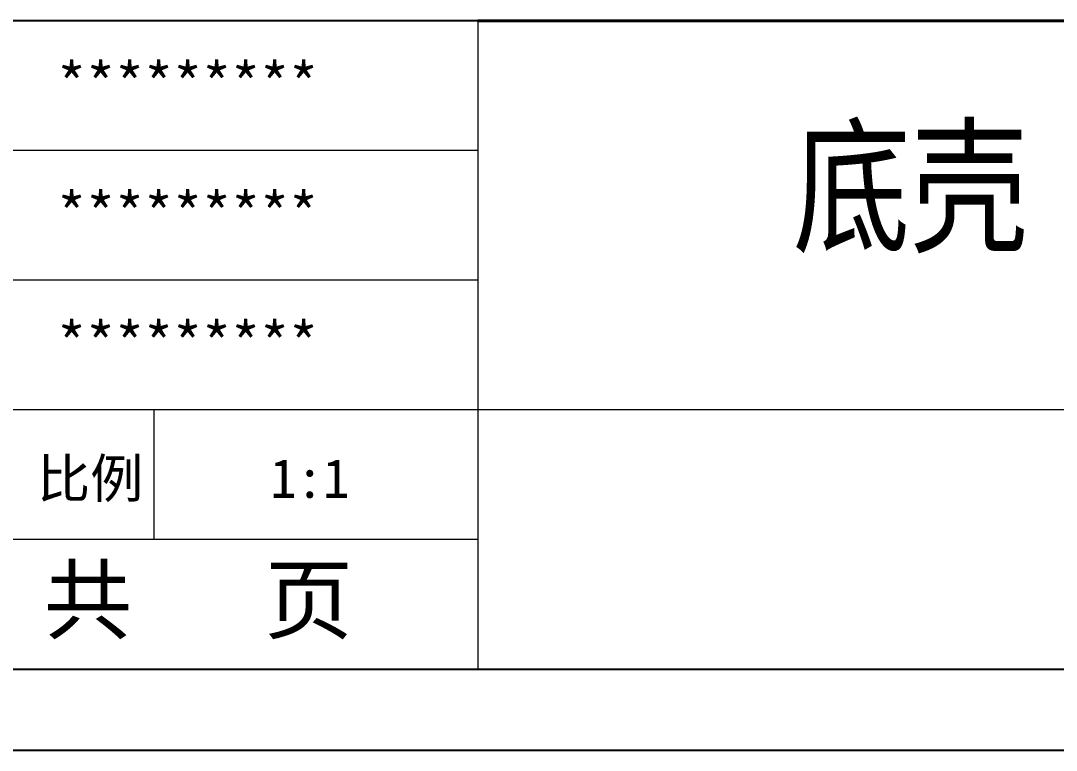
# Model space of a CAD drawing. Header units: millimetres. Extents: x -2140 to -1200, y 2406 to 2649.
# Drawn here: x -1973.8 to -1899.9, y 2406.4 to 2458.4 of the extents above; entities that cross this region are included whole.
import ezdxf

# ---------------------------------------------------------------- set-up
doc = ezdxf.new("R2010")
doc.units = ezdxf.units.MM
doc.layers.add('文字', color=81, linetype='Continuous')
doc.layers.add('粗实线', color=7, linetype='Continuous', lineweight=30)
doc.layers.add('细实线', color=3, linetype='Continuous', lineweight=18)
doc.styles.add('宋体', font='', dxfattribs={"width": 0.8, "height": 3.5})
doc.styles.get('宋体').set_extended_font_data('SimSun')

msp = doc.modelspace()

# ---------------------------------------------------------------- linework, layer by layer
for p, q in [((-1941.208, 2458.407), (-2010.609, 2458.407)), ((-2131.268, 2412.14), (-1802.406, 2412.14)), ((-2140.157, 2406.357), (-1796.623, 2406.357))]:
    msp.add_line(p, q)
at = {"layer": '粗实线', "color": 7, "lineweight": 40}
msp.add_line((-1802.406, 2458.407), (-1941.208, 2458.407), dxfattribs=at)
at = {"layer": '细实线', "color": 7}
for p, q in [((-1941.208, 2458.407), (-1941.208, 2412.14)), ((-1941.208, 2449.154), (-2010.609, 2449.154)), ((-1941.208, 2439.9), (-2010.609, 2439.9)), ((-1802.406, 2430.647), (-2010.609, 2430.647)), ((-1964.342, 2430.647), (-1964.342, 2421.393)), ((-1941.208, 2421.393), (-2010.609, 2421.393))]:
    msp.add_line(p, q, dxfattribs=at)

# ---------------------------------------------------------------- texts
at = {"char_height": 3.04316, "width": 1729.57854, "attachment_point": 1}
for insert in [(-1971.243, 2455.39), (-1971.243, 2446.136), (-1971.243, 2436.883)]:
    msp.add_mtext('{\\fSimHei|b0|i0|c134|p49;*********}', dxfattribs=dict(at, insert=insert))
at = {"layer": '文字', "color": 0, "insert": (-1918.746, 2450.419), "char_height": 7.7112, "width": 98.5851, "attachment_point": 1, "style": '宋体'}
msp.add_mtext('底壳', dxfattribs=at)
at = {"layer": '细实线', "color": 7, "attachment_point": 1}
for s, insert, char_height, width in [('{\\fSimSun|b0|i0|c134|p54;比例}', (-1972.67, 2427.142), 2.77604, 12.18594), ('{\\fSimSun|b0|i0|c134|p54;1:1}', (-1956.042, 2427.142), 2.77604, 12.18594), ('{\\fSimSun|b0|i0|c134|p54; 共   页}', (-1975.342, 2419.41), 4.62673, 34.70046)]:
    msp.add_mtext(s, dxfattribs=dict(at, insert=insert, char_height=char_height, width=width))

doc.saveas('drawing.dxf')
